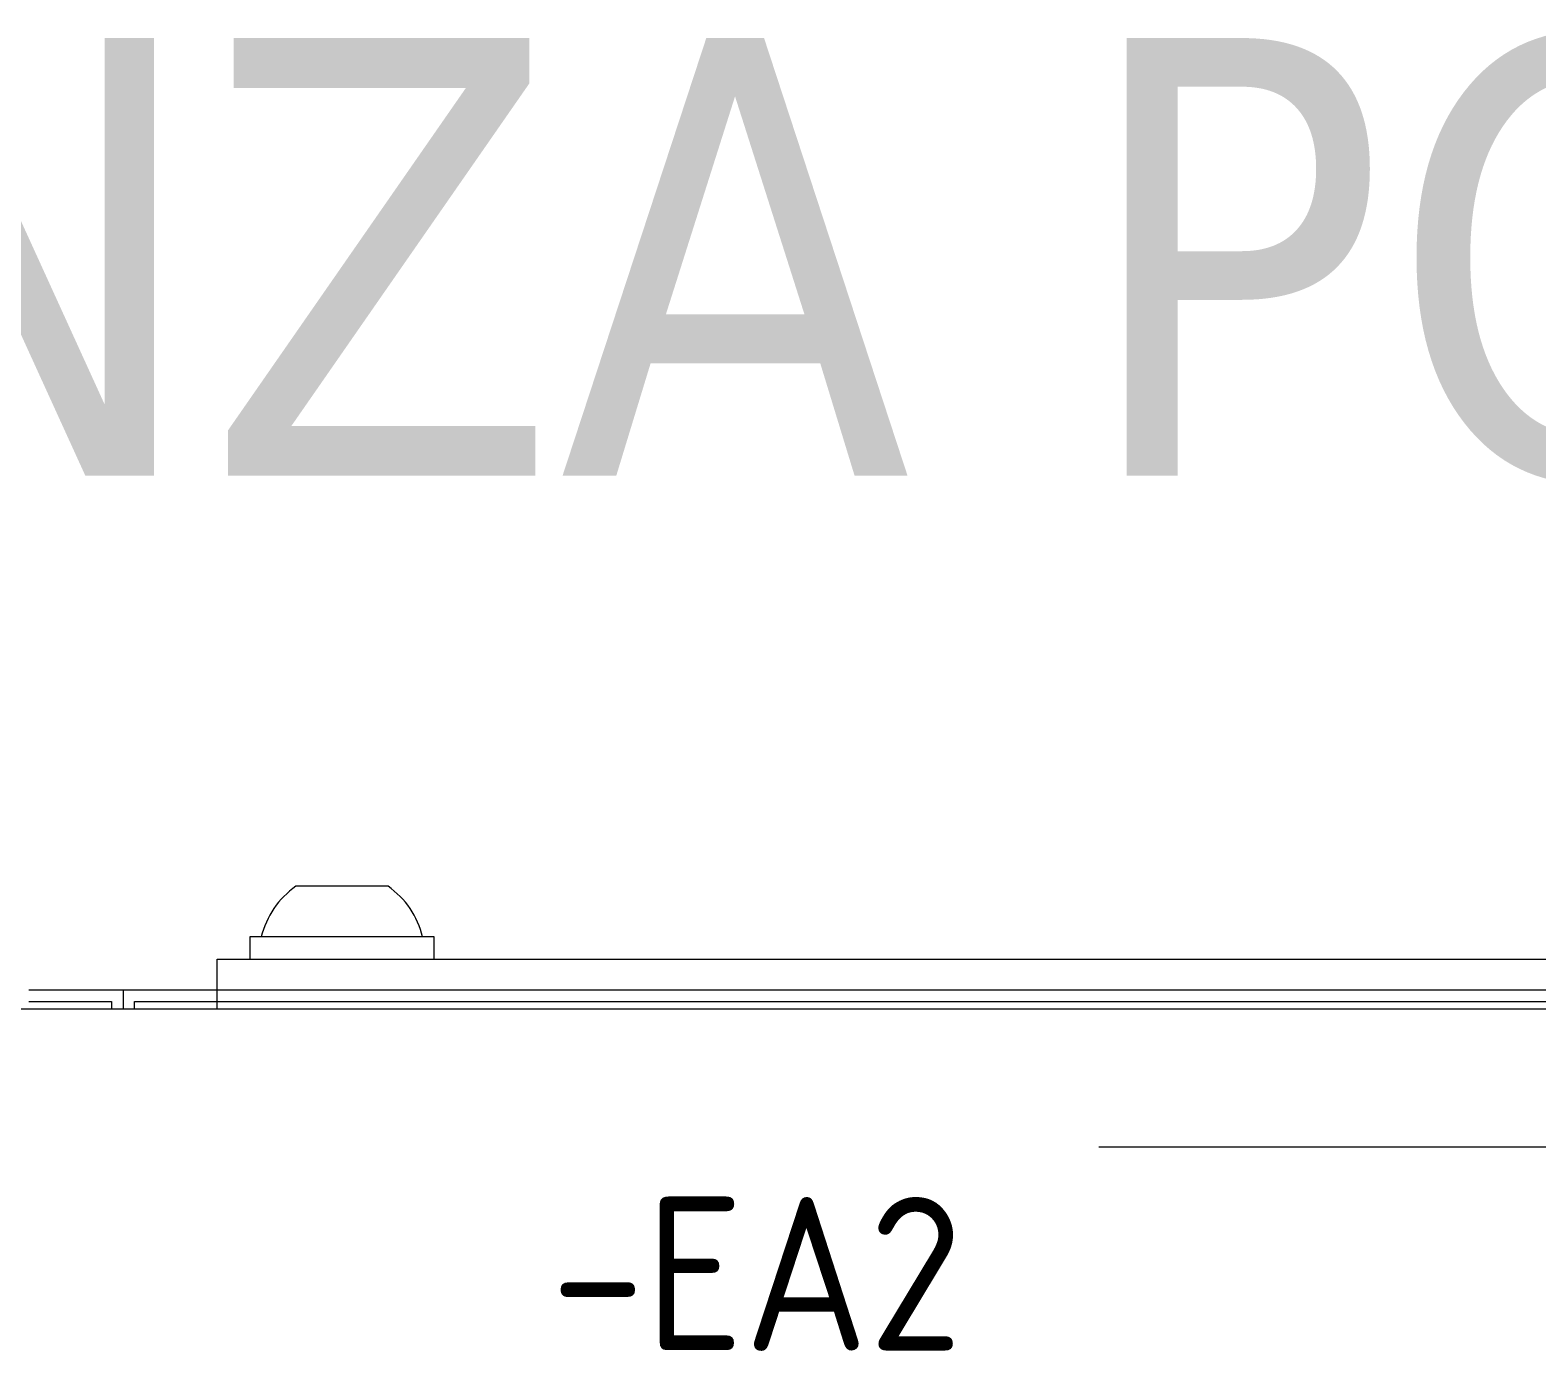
# Model space of a CAD drawing. Header units: millimetres. Extents: x 4134 to 7422, y 1400 to 3585.
# Drawn here: x 5024.4 to 5220.5, y 3413.3 to 3585.3 of the extents above; entities that cross this region are included whole.
import ezdxf
from ezdxf.enums import TextEntityAlignment as Align

# ---------------------------------------------------------------- set-up
doc = ezdxf.new("R2010")
doc.units = ezdxf.units.MM
doc.layers.add('000-PI-Oprema', color=30, linetype='Continuous', lineweight=5)
doc.layers.add('0_1', color=7, linetype='Continuous', lineweight=0)
doc.layers.add('000-PI-ORMAR', color=2, linetype='Continuous')
doc.styles.add('PI0', font='isocpeur.ttf', dxfattribs={"width": 0.9})
doc.styles.add('Tahoma', font='tahoma.ttf')

# ---------------------------------------------------------------- blocks, each defined once
blk = doc.blocks.new('LL49 W 100-230V')
at = {"layer": '000-PI-Oprema', "color": 0, "linetype": 'ByBlock', "lineweight": 0, "ltscale": 0.25}
blk.add_line((45476.66, 36851.38), (46014.66, 36851.38), dxfattribs=at)

msp = doc.modelspace()

# ---------------------------------------------------------------- linework, layer by layer
at = {"layer": '000-PI-ORMAR', "color": 0, "linetype": 'ByBlock', "lineweight": 0}
for p, q in [((5070.948, 3473.778), (5058.948, 3473.778)), ((5076.948, 3467.178), (5052.948, 3467.178)), ((5052.948, 3467.178), (5052.948, 3464.278)), ((5076.948, 3464.278), (5076.948, 3467.178)), ((5048.698, 3457.778), (5048.698, 3464.278)), ((5048.698, 3464.278), (5816.198, 3464.278)), ((5024.198, 3460.278), (5036.448, 3460.278)), ((5036.448, 3460.278), (5036.448, 3457.778)), ((5036.448, 3460.278), (5048.698, 3460.278)), ((5048.698, 3460.278), (5816.198, 3460.278)), ((5024.198, 3458.778), (5034.948, 3458.778)), ((5034.948, 3458.778), (5034.948, 3457.778)), ((5037.948, 3457.778), (5037.948, 3458.778)), ((5037.948, 3458.778), (5048.698, 3458.778)), ((5048.698, 3458.778), (5816.198, 3458.778)), ((5036.46, 3457.778), (4244.46, 3457.778)), ((5828.46, 3457.778), (5036.46, 3457.778))]:
    msp.add_line(p, q, dxfattribs=at)
for centre, start, end in [((5065.343, 3464.584), 124.82083, 166.60542), ((5064.552, 3464.584), 13.39458, 55.17917)]:
    msp.add_arc(centre, 11.2, start, end, dxfattribs=at)

# ---------------------------------------------------------------- block references
at = {"layer": '000-PI-Oprema', "color": 0, "linetype": 'ByBlock', "lineweight": 0}
msp.add_blockref('LL49 W 100-230V', (-40313.199, -33411.553), dxfattribs=at)

# ---------------------------------------------------------------- texts
at = {"color": 0, "linetype": 'ByBlock', "lineweight": 0, "style": 'PI0', "width": 0.9}
msp.add_text('-EA2', height=20, dxfattribs=at).set_placement((5118.955, 3423.328), align=Align.MIDDLE)
at = {"layer": '0_1', "color": 0, "linetype": 'ByBlock', "lineweight": 0, "style": 'Tahoma'}
msp.add_text('VISTA DI FRONTE SENZA PORTE/   FRONT VIEW WITHOUT DOORS', height=57, dxfattribs=at).set_placement((5407.99, 3555.739), align=Align.MIDDLE_CENTER)

doc.saveas('drawing.dxf')
